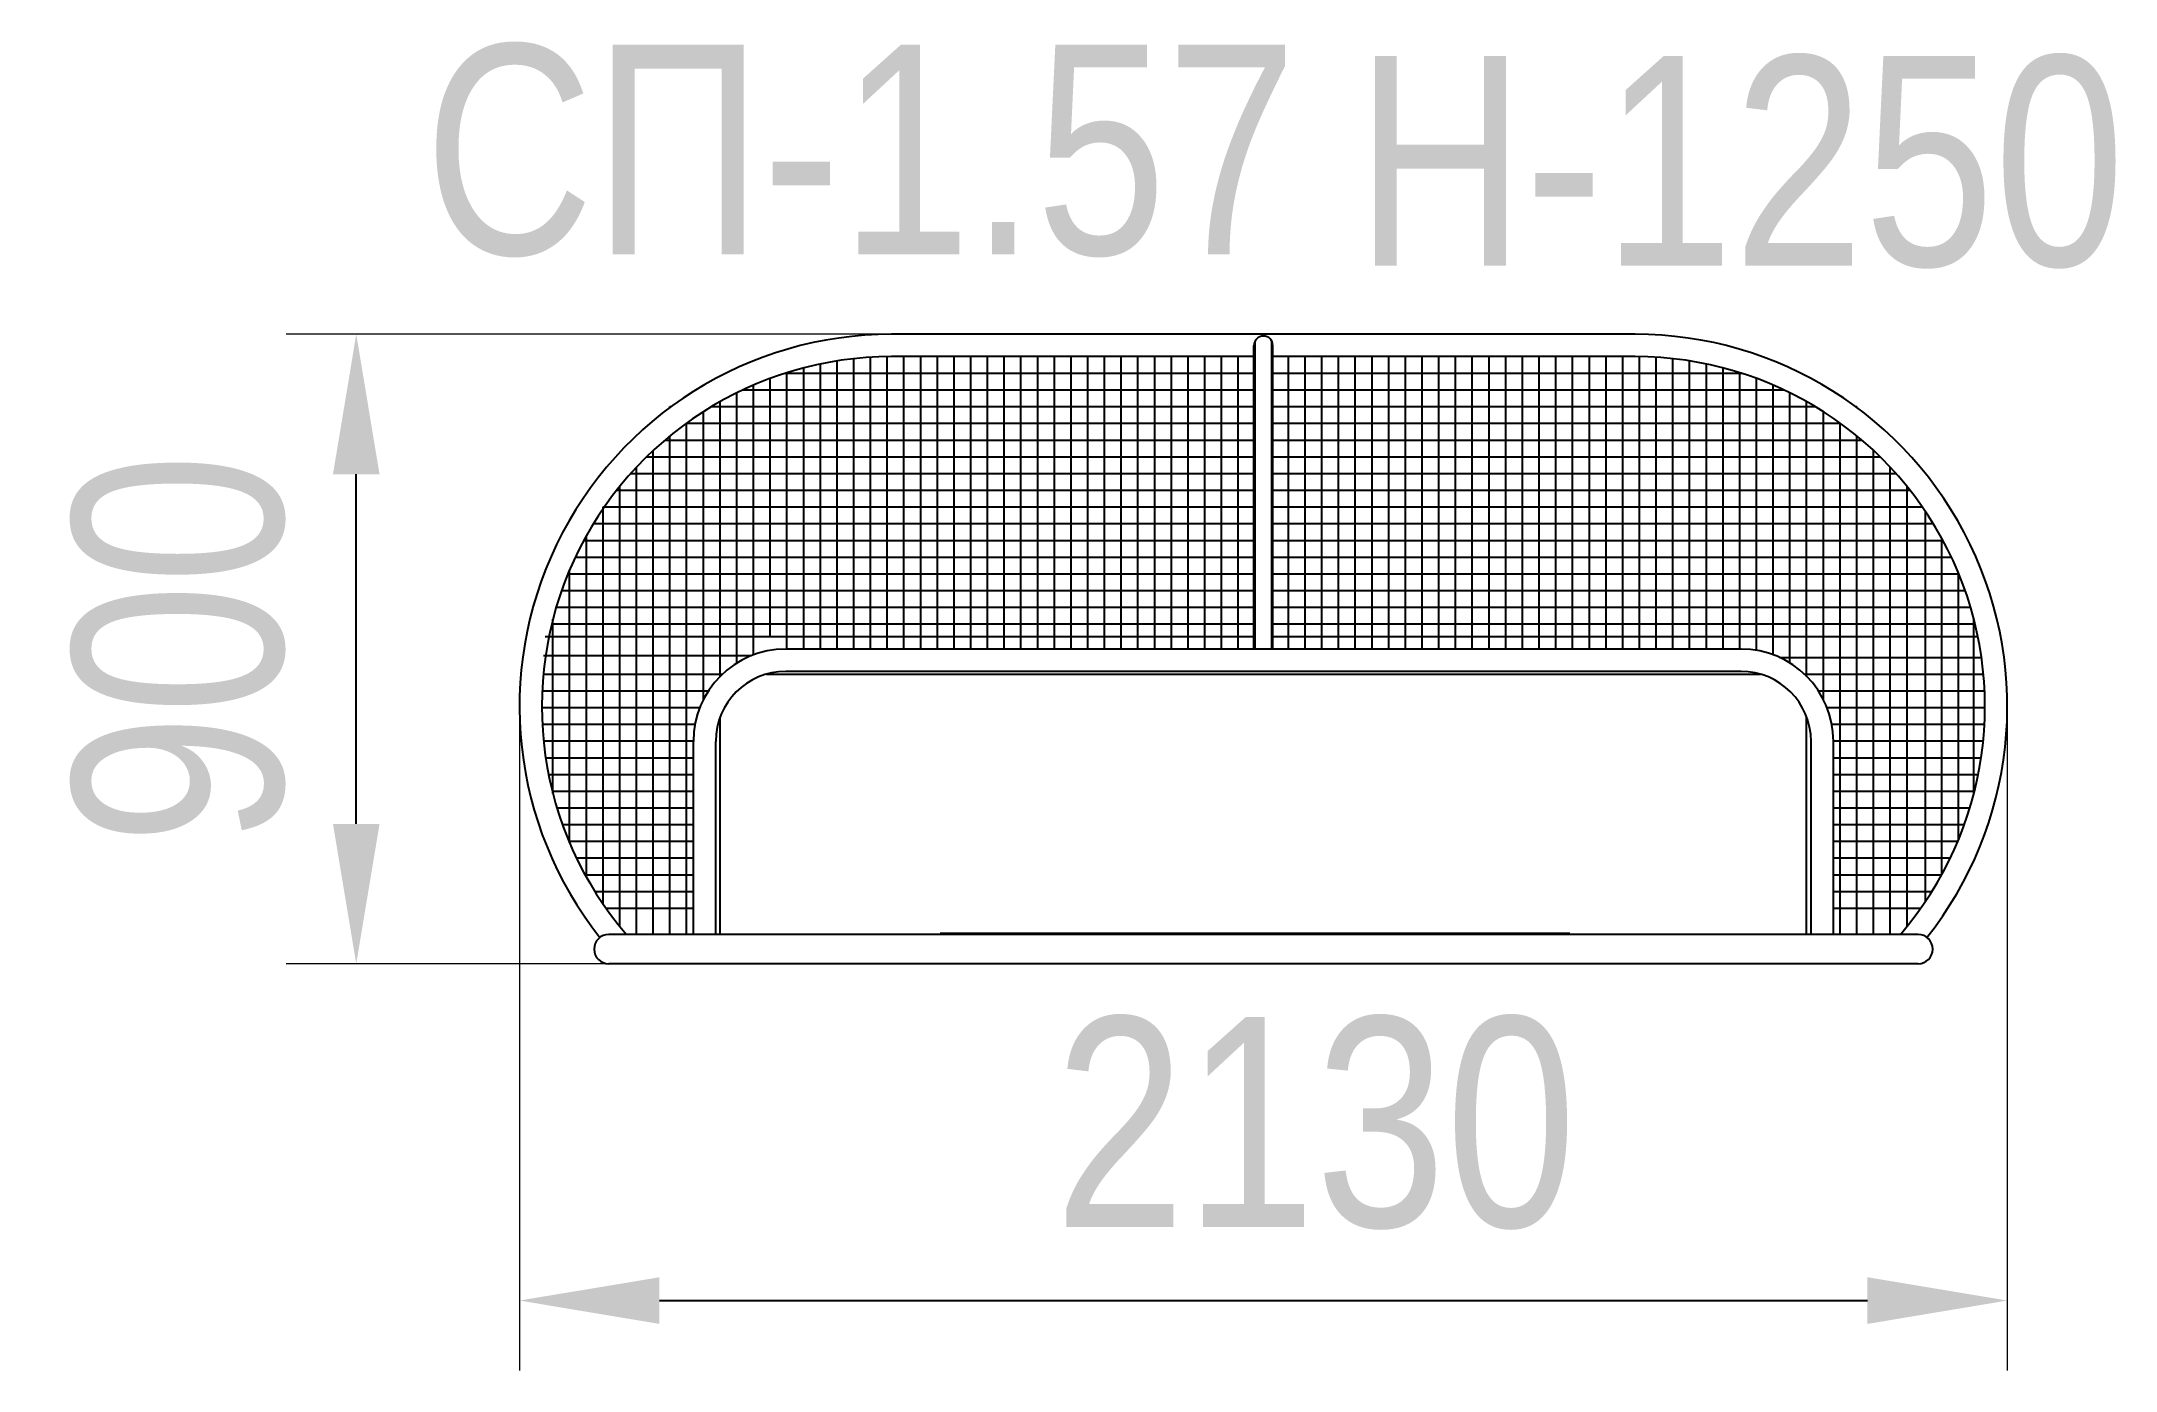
# Model space of a CAD drawing. Header units: millimetres. Extents: x -1766 to 1199, y -1118 to 782.
import ezdxf

# ---------------------------------------------------------------- set-up
doc = ezdxf.new("R2010")
doc.units = ezdxf.units.MM
for name, color, linetype in [('DIKOM_АРТИКУЛ', 7, 'Continuous'), ('DIKOM_ОБЪЕКТ', 7, 'Continuous'), ('DIKOM_РАЗМЕР_ОБЪЕКТА', 7, 'Continuous')]:
    doc.layers.add(name, color=color, linetype=linetype)
doc.styles.add('style1', font='arial.ttf', dxfattribs={"width": 0.8})
doc.dimstyles.new('1-50', dxfattribs={"dimtxt": 300, "dimasz": 200, "dimexe": 100, "dimexo": 0, "dimgap": 100, "dimtad": 1, "dimdec": 0, "dimtxsty": 'style1', "dimcen": 0, "dimclrd": 7, "dimclre": 7, "dimadec": 1, "dimazin": 2, "dimtfac": 1, "dimtdec": 0, "dimtmove": 0, "dimatfit": 3, "dimfxl": 0, "dimlwd": 25, "dimlwe": 18, "dimarcsym": 0})

# ---------------------------------------------------------------- blocks, each defined once
blk = doc.blocks.new('*D0')
at = {"layer": 'Defpoints', "color": 0, "transparency": 16777216}
for p in [(-1083, -168.2), (1044.2, -168.2), (1044.2, -1017.6)]:
    blk.add_point(p, dxfattribs=at)
at = {"layer": 'DIKOM_РАЗМЕР_ОБЪЕКТА', "color": 7, "lineweight": 18, "transparency": 16777216}
for p, q in [((-1083, -168.2), (-1083, -1117.6)), ((1044.2, -168.2), (1044.2, -1117.6))]:
    blk.add_line(p, q, dxfattribs=at)
at = {"layer": 'DIKOM_РАЗМЕР_ОБЪЕКТА', "color": 7, "lineweight": 25, "transparency": 16777216}
blk.add_line((-883, -1017.6), (844.2, -1017.6), dxfattribs=at)
at = {"layer": 'DIKOM_РАЗМЕР_ОБЪЕКТА', "color": 7, "transparency": 16777216}
for points in [[(-883, -984.3), (-883, -1051), (-1083, -1017.6)], [(844.2, -984.3), (844.2, -1051), (1044.2, -1017.6)]]:
    blk.add_solid(points, dxfattribs=at)
at = {"layer": 'DIKOM_РАЗМЕР_ОБЪЕКТА', "color": 0, "transparency": 16777216, "insert": (55, -764.4), "char_height": 300, "attachment_point": 5, "style": 'style1'}
blk.add_mtext('2130', dxfattribs=at)
blk = doc.blocks.new('*D1')
at = {"layer": 'Defpoints', "color": 0, "transparency": 16777216}
for p in [(-1316.4, 363.8), (207.6, 363.8), (304.9, -536.2)]:
    blk.add_point(p, dxfattribs=at)
at = {"layer": 'DIKOM_РАЗМЕР_ОБЪЕКТА', "color": 7, "lineweight": 18, "transparency": 16777216}
for p, q in [((207.6, 363.8), (-1416.4, 363.8)), ((304.9, -536.2), (-1416.4, -536.2))]:
    blk.add_line(p, q, dxfattribs=at)
at = {"layer": 'DIKOM_РАЗМЕР_ОБЪЕКТА', "color": 7, "lineweight": 25, "transparency": 16777216}
blk.add_line((-1316.4, -336.2), (-1316.4, 163.8), dxfattribs=at)
at = {"layer": 'DIKOM_РАЗМЕР_ОБЪЕКТА', "color": 7, "transparency": 16777216}
for points in [[(-1349.7, 163.8), (-1283.1, 163.8), (-1316.4, 363.8)], [(-1349.7, -336.2), (-1283.1, -336.2), (-1316.4, -536.2)]]:
    blk.add_solid(points, dxfattribs=at)
at = {"layer": 'DIKOM_РАЗМЕР_ОБЪЕКТА', "color": 0, "transparency": 16777216, "insert": (-1569.6, -86.2), "char_height": 300, "attachment_point": 5, "rotation": 90, "style": 'style1'}
blk.add_mtext('900', dxfattribs=at)

msp = doc.modelspace()

# ---------------------------------------------------------------- linework, layer by layer
at = {"layer": 'DIKOM_ОБЪЕКТ'}
for p, q in [((-557.2, 363.8), (-557.2, 363.8)), ((512.2, 363.8), (-551, 363.8)), ((518.3, 363.8), (518.3, 363.8)), ((-605, -86.2), (-605, 328.9)), ((-581.1, -86.2), (-581.1, 330.9)), ((-557.2, -86.2), (-557.2, 331.8)), ((-32.9, 331.8), (-551, 331.8)), ((-533.3, -86.2), (-533.3, 331.8)), ((-509.4, -86.2), (-509.4, 331.8)), ((-485.5, -86.2), (-485.5, 331.8)), ((-461.6, -86.2), (-461.6, 331.8)), ((-437.7, -86.2), (-437.7, 331.8)), ((-413.8, -86.2), (-413.8, 331.8)), ((-389.9, -86.2), (-389.9, 331.8)), ((-366, -86.2), (-366, 331.8)), ((-342.1, -86.2), (-342.1, 331.8)), ((-318.2, -86.2), (-318.2, 331.8)), ((-294.3, -86.2), (-294.3, 331.8)), ((-270.4, -86.2), (-270.4, 331.8)), ((-246.5, -86.2), (-246.5, 331.8)), ((-222.6, -86.2), (-222.6, 331.8)), ((-198.7, -86.2), (-198.7, 331.8)), ((-174.8, -86.2), (-174.8, 331.8)), ((-150.9, -86.2), (-150.9, 331.8)), ((-127, -86.2), (-127, 331.8)), ((-103.1, -86.2), (-103.1, 331.8)), ((-79.2, -86.2), (-79.2, 331.8)), ((-55.3, -86.2), (-55.3, 331.8)), ((-32.9, -86.2), (-32.9, 347.8)), ((-31.4, -86.2), (-31.4, 354.1)), ((-7.5, -86.2), (-7.5, 354.1)), ((-5.9, -86.2), (-5.9, 347.8)), ((512.2, 331.8), (-5.9, 331.8)), ((16.4, -86.2), (16.4, 331.8)), ((40.3, -86.2), (40.3, 331.8)), ((64.2, -86.2), (64.2, 331.8)), ((88.1, -86.2), (88.1, 331.8)), ((112, -86.2), (112, 331.8)), ((135.9, -86.2), (135.9, 331.8)), ((159.8, -86.2), (159.8, 331.8)), ((183.7, -86.2), (183.7, 331.8)), ((207.6, -86.2), (207.6, 331.8)), ((231.5, -86.2), (231.5, 331.8)), ((255.4, -86.2), (255.4, 331.8)), ((279.3, -86.2), (279.3, 331.8)), ((303.2, -86.2), (303.2, 331.8)), ((327.1, -86.2), (327.1, 331.8)), ((351, -86.2), (351, 331.8)), ((374.9, -86.2), (374.9, 331.8)), ((398.8, -86.2), (398.8, 331.8)), ((422.7, -86.2), (422.7, 331.8)), ((446.6, -86.2), (446.6, 331.8)), ((470.5, -86.2), (470.5, 331.8)), ((494.4, -86.2), (494.4, 331.8)), ((518.3, -86.2), (518.3, 331.8)), ((542.2, -86.2), (542.2, 330.9)), ((566.1, -86.2), (566.1, 328.9)), ((-724.5, -68.1), (-724.5, 300.8)), ((-702.9, 308.2), (-31.4, 308.2)), ((-700.6, -86.2), (-700.6, 308.9)), ((-676.7, -86.2), (-676.7, 315.8)), ((-652.8, -86.2), (-652.8, 321.4)), ((-628.9, -86.2), (-628.9, 325.7)), ((-7.5, 308.2), (664.1, 308.2)), ((590, -86.2), (590, 325.7)), ((613.9, -86.2), (613.9, 321.4)), ((637.8, -86.2), (637.8, 315.8)), ((661.7, -86.2), (661.7, 308.9)), ((685.6, -88), (685.6, 300.8)), ((-796.2, -125.3), (-796.2, 267.6)), ((-772.3, -106.2), (-772.3, 280.2)), ((-763.8, 284.3), (-31.4, 284.3)), ((-748.4, -94.4), (-748.4, 291.2)), ((-7.5, 284.3), (724.9, 284.3)), ((709.5, -94.4), (709.5, 291.2)), ((733.4, -106.2), (733.4, 280.2)), ((757.3, -125.3), (757.3, 267.6)), ((-867.9, 260.4), (-866.2, 260.4)), ((-867.9, 259.2), (-867.9, 260.4)), ((-820.1, -158.4), (-820.1, 253.3)), ((-808.6, 260.4), (-31.4, 260.4)), ((-7.5, 260.4), (769.7, 260.4)), ((781.2, -158.4), (781.2, 253.3)), ((827.4, 260.4), (829, 260.4)), ((829, 259.2), (829, 260.4)), ((-875.1, 212.6), (-31.4, 212.6)), ((-867.9, -494.2), (-867.9, 218.6)), ((-844.7, 236.5), (-31.4, 236.5)), ((-844, -494.2), (-844, 237)), ((-7.5, 236.5), (805.8, 236.5)), ((-7.5, 212.6), (836.2, 212.6)), ((805.1, -494.2), (805.1, 237)), ((829, -494.2), (829, 218.6)), ((-901.2, 188.7), (-31.4, 188.7)), ((-891.8, -494.2), (-891.8, 197.7)), ((-7.5, 188.7), (862.4, 188.7)), ((852.9, -494.2), (852.9, 197.7)), ((-924, 164.8), (-31.4, 164.8)), ((-915.7, -494.2), (-915.7, 173.9)), ((-7.5, 164.8), (885.2, 164.8)), ((876.9, -494.2), (876.9, 173.9)), ((-944.1, 140.9), (-31.4, 140.9)), ((-939.6, -482.8), (-939.6, 146.5)), ((-7.5, 140.9), (905.2, 140.9)), ((900.8, -482.8), (900.8, 146.5)), ((-977.3, 93.1), (-31.4, 93.1)), ((-963.5, -450.7), (-963.5, 117)), ((-963.5, 117), (-31.4, 117)), ((-7.5, 117), (922.9, 117)), ((-7.5, 93.1), (938.5, 93.1)), ((927.2, -446.9), (927.2, 110.6)), ((-991.1, 69.2), (-31.4, 69.2)), ((-987.4, -412.2), (-987.4, 75.9)), ((-7.5, 69.2), (952.2, 69.2)), ((950.7, -408.3), (950.7, 72)), ((-1003.2, 45.3), (-31.4, 45.3)), ((-7.5, 45.3), (964.3, 45.3)), ((-1013.7, 21.4), (-31.4, 21.4)), ((-1011.3, -363.4), (-1011.3, 27.1)), ((-7.5, 21.4), (974.8, 21.4)), ((974.2, -359.2), (974.2, 22.9)), ((-1030.5, -26.4), (-31.4, -26.4)), ((-1022.8, -2.5), (-31.4, -2.5)), ((-7.5, -2.5), (983.9, -2.5)), ((-7.5, -26.4), (991.6, -26.4)), ((-1036.9, -50.3), (-31.4, -50.3)), ((-1035.2, -292.9), (-1035.2, -43.4)), ((-7.5, -50.3), (998.1, -50.3)), ((996.4, -292.9), (996.4, -43.4)), ((-1046.1, -68.1), (-31.4, -68.1)), ((663.6, -86.2), (-702.4, -86.2)), ((-7.5, -68.1), (1002, -68.1)), ((-1048.9, -95.6), (-751.5, -95.6)), ((663.6, -118.2), (-702.4, -118.2)), ((718.5, -98.1), (1007.2, -98.1)), ((-1050.5, -145.9), (-812.9, -145.9)), ((-1048.9, -122), (-792.9, -122)), ((-729.9, -122), (691.1, -122)), ((754, -122), (1010, -122)), ((774, -145.9), (1011.7, -145.9)), ((1043.7, -145.9), (1044.2, -145.9)), ((-1083, -169.8), (-1083, -169.8)), ((-1051, -169.8), (-825.3, -169.8)), ((786.4, -169.8), (1012.2, -169.8)), ((1044.2, -169.8), (1044.2, -169.8)), ((-1050.4, -193.7), (-832.1, -193.7)), ((-796.2, -494.2), (-796.2, -183.4)), ((757.3, -494.2), (757.3, -183.4)), ((793.3, -193.7), (1011.5, -193.7)), ((1043.5, -193.7), (1044.2, -193.7)), ((-1083, -217.6), (-1080.7, -217.6)), ((-1048.6, -217.6), (-834.4, -217.6)), ((-834.4, -494.2), (-834.4, -218.2)), ((-802.4, -494.2), (-802.4, -218.2)), ((763.6, -494.2), (763.6, -218.2)), ((795.6, -217.6), (1009.7, -217.6)), ((795.6, -494.2), (795.6, -218.2)), ((-1045.6, -241.5), (-834.4, -241.5)), ((-1041.5, -265.4), (-834.4, -265.4)), ((795.6, -241.5), (1006.7, -241.5)), ((795.6, -265.4), (1002.6, -265.4)), ((-1036.1, -289.3), (-834.4, -289.3)), ((795.6, -289.3), (997.3, -289.3)), ((-1029.5, -313.2), (-834.4, -313.2)), ((795.6, -313.2), (990.7, -313.2)), ((-1021.6, -337.1), (-834.4, -337.1)), ((795.6, -337.1), (982.7, -337.1)), ((-1012.3, -361), (-834.4, -361)), ((-1001.6, -384.9), (-834.4, -384.9)), ((795.6, -361), (973.5, -361)), ((795.6, -384.9), (962.7, -384.9)), ((-989.3, -408.8), (-834.4, -408.8)), ((795.6, -408.8), (950.4, -408.8)), ((-1012.6, -432.7), (-1011.3, -432.7)), ((-1011.3, -434.9), (-1011.3, -432.7)), ((-975.3, -432.7), (-834.4, -432.7)), ((795.6, -432.7), (936.4, -432.7)), ((-959.4, -456.6), (-834.4, -456.6)), ((795.6, -456.6), (920.6, -456.6)), ((916.6, -494.2), (-955.4, -494.2)), ((-481.4, -492.5), (418.6, -492.5)), ((-963.5, -536.2), (-963.5, -534.5)), ((916.6, -536.2), (-955.4, -536.2))]:
    msp.add_line(p, q, dxfattribs=at)
for centre, radius, start, end in [((-551, -168.2), 532, 90, 218.3727), ((-19.4, 347.8), 13.5, 0, 180), ((512.2, -168.2), 532, 321.6273, 90), ((-551, -168.2), 500, 90, 220.6926), ((512.2, -168.2), 500, 319.3074, 90), ((-702.4, -218.2), 132, 90, 180), ((663.6, -218.2), 132, 0, 90), ((-702.4, -218.2), 100, 90, 180), ((663.6, -218.2), 100, 0, 90), ((-955.4, -515.2), 21, 90, 270), ((916.6, -515.2), 21, 270, 90)]:
    msp.add_arc(centre, radius, start, end, dxfattribs=at)

# ---------------------------------------------------------------- texts
at = {"layer": 'DIKOM_АРТИКУЛ', "color": 7, "linetype": 'Continuous', "lineweight": 15, "insert": (-1219, 777.9), "char_height": 300, "width": 5885.531, "attachment_point": 1, "style": 'style1'}
msp.add_mtext('{\\fArial|b0|i0|c204|p34;СП}-1.57', dxfattribs=at)
at = {"layer": 'DIKOM_РАЗМЕР_ОБЪЕКТА', "insert": (112.5, 761.7), "char_height": 300, "width": 4694.74, "attachment_point": 1, "style": 'style1'}
msp.add_mtext('H-1250', dxfattribs=at)

# ---------------------------------------------------------------- dimensions: what is measured, and where the dimension line sits
at = {"layer": 'DIKOM_РАЗМЕР_ОБЪЕКТА'}
dim = msp.add_linear_dim(base=(-1316.4, 363.8), p1=(304.9, -536.2), p2=(207.6, 363.8), angle=90, dimstyle='1-50', dxfattribs=at)
dim.commit()
dim.dimension.update_dxf_attribs({"geometry": '*D1', "text_midpoint": (-1316.4, -86.2), "dimtype": 160})
dim = msp.add_linear_dim(base=(1044.2, -1017.6), p1=(-1083, -168.2), p2=(1044.2, -168.2), text='2130', dimstyle='1-50', dxfattribs=at)
dim.commit()
dim.dimension.update_dxf_attribs({"geometry": '*D0', "text_midpoint": (55, -1017.6), "dimtype": 160})

doc.saveas('drawing.dxf')
